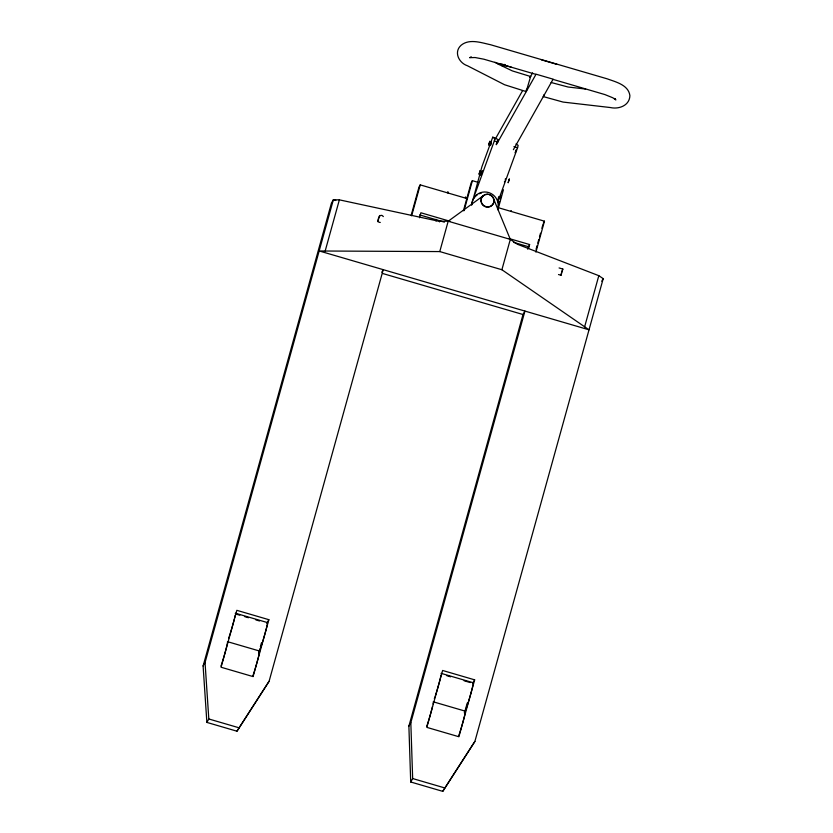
<?xml version="1.0" encoding="UTF-8"?>
<svg xmlns="http://www.w3.org/2000/svg" width="833" height="833" viewBox="0 0 833 833"><rect width="100%" height="100%" fill="white"/><g stroke="black" fill="none" stroke-linecap="round" stroke-linejoin="round"><path stroke-width="1.25" d="M526.175 91.255L526.571 89.173M516.325 149.388L516.023 150.606M494.323 140.933L494.885 138.559L492.751 137.174L481.901 166.777L473.206 198.91L494.323 140.933L497.988 142.006M497.79 202.086L517.585 147.733L518.147 145.358L516.012 143.974M481.245 174.201L481.568 173.025L481.005 175.451L481.349 174.545M481.932 172.691L482.369 170.786L481.891 172.077M505.235 179.397L505.392 178.824M561.525 272.828L560.994 275.254L558.506 274.526M381.774 272.245L383.232 269.663L269.101 681.269L236.968 731.207L206.876 722.409L203.106 665.984L331.419 203.2L333.356 199.764L339.364 199.847L438.439 221.172L448.185 221.224L510.317 239.383L517.345 244.236L598.812 275.681L603.207 278.639L474.893 741.422L442.75 791.35L410.711 781.989L408.888 726.137L523.009 314.52L524.946 311.084L410.825 722.69L408.888 726.137M203.106 665.984L205.043 662.547L333.356 199.764L335.824 200.482M325.172 251.025L439.772 251.576L501.893 269.736L589.014 329.806L319.164 250.941L325.172 251.025L339.364 199.847M258.699 652.822L259.729 649.105M260.406 646.637L261.437 642.92M268.861 619.69L253.086 676.594L221.057 667.233L236.832 610.329L268.861 619.69L266.924 623.136M411.127 215.476L419.009 187.029L420.228 184.874L466.813 198.493M411.648 215.799L420.228 184.874M419.499 217.767L420.884 212.769L450.007 221.276M439.772 251.576L448.185 221.224L482.859 196.067M463.44 210.697L471.166 182.812L472.373 180.667L478.215 182.375M464.054 210.697L472.373 180.667M497.801 200.139L498.8 196.515M498.55 205.157L499.55 201.544M500.216 199.129L501.227 195.516M497.884 209.77L503.434 189.747M501.893 269.736L510.317 239.383L493.75 199.254M527.695 249.192L529.601 244.538L508.973 238.509M528.559 248.296L529.601 244.538M536.056 249.317L537.087 245.61M537.774 243.132L538.805 239.425M539.492 236.947L540.513 233.24M541.887 228.284L542.918 224.577M535.9 252.118L544.47 221.193L497.884 207.573M464.481 712.965L467.23 703.073M474.654 679.843L458.879 736.736L426.84 727.376L442.615 670.471L474.654 679.843L472.707 683.279M584.62 326.848L598.812 275.681M481.974 172.598L481.287 174.826M490.835 143.692C489.283 149.576 492.615 138.861 490.981 143.193M515.679 150.96L515.252 152.928L515.877 151.106M435.628 220.63L436.034 219.246M436.18 220.953L436.586 219.568M439.449 221.901L439.855 220.516M561.754 272.027L562.827 269.038L559.089 267.945M504.704 181.157L504.413 181.979M496.229 144.296L497.988 139.465L492.751 137.174M544.157 94.577L543.241 96.576L563.077 102.074L610.37 107.54C618.794 109.487 629.561 105.624 629.894 95.701C628.582 84.935 615.702 81.915 607.153 78.823L490.543 44.732C481.255 42.712 469.302 38.401 461.076 45.284C453.433 52.146 459.014 62.996 467.448 65.765L504.579 84.747L526.196 91.588L530.621 76.511L512.337 70.909L501.82 65.838M380.275 222.432C375.527 223.213 379.556 211.54 383.347 216.58M530.132 77.365L530.621 76.511M495.364 138.944L522.489 90.807M530.059 77.375L532.589 72.898M496.333 144.713L536.067 74.189L553.122 79.177L513.378 149.701M206.876 722.409L208.812 718.973L205.043 662.547M236.968 731.207L269.101 681.269M543.262 223.338L544.47 221.193M601.749 281.221L603.207 278.639M410.711 781.989L412.658 778.543L410.825 722.69M442.75 791.35L474.893 741.422M379.609 215.487L377.786 221.703M560.994 275.254L562.827 269.038M470.801 57.321L471.395 57.019L469.604 57.664L475.102 57.529L483.879 59.205L535.754 74.335M585.589 89.048L568.085 87.017L551.123 82.498M541.367 59.82L557.204 64.453M553.091 79.395L604.925 94.587L612.838 97.794L615.879 99.918L614.692 98.45L615.056 99.012M513.909 146.66L517.585 147.733M419.676 214.914L444.385 222.14M513.565 242.361L528.393 246.693M382.534 273.463L523.009 314.52M267.383 622.563L235.354 613.203A15.192 0.864 -73.7 0 1 235.395 613.848M473.165 682.716L441.136 673.356A15.192 0.864 -73.7 0 1 441.178 673.991M236.124 614.129L239.821 615.212M244.746 616.649L248.442 617.732M255.835 619.887L259.532 620.97M446.842 675.719L450.538 676.802M464.085 680.759L470.249 682.56M227.461 641.66L259.5 651.021M433.243 701.803L465.283 711.163M208.812 718.973L238.904 727.761M412.658 778.543L444.687 787.914M494.937 62.277L498.384 64.058M472.061 204.47A13.172 12.776 29.4 0 1 486.878 192.142A13.172 12.776 29.4 0 1 497.749 208.531M471.645 205.21A13.172 12.776 29.4 0 1 477.247 194.828M479.225 193.766A13.172 12.776 29.4 0 1 481.37 193.058M465.418 196.932A30.155 1.718 -73.7 0 1 465.512 198.202M447.279 192.517A30.155 1.718 -73.7 0 1 448.039 193.1M510.973 210.843A30.092 1.708 -73.7 0 1 511.368 211.072M511.275 67.14A11.058 2.624 15.5 0 0 501.435 65.63L498.03 64.089A15.473 3.665 15.5 0 1 502.955 64.308M504.132 64.474A15.473 3.665 15.5 0 1 505.36 64.682M489.158 194.589A6.56 6.362 29.4 0 1 492.428 204.991A6.56 6.362 29.4 0 1 481.536 203.273A6.56 6.362 29.4 0 1 487.472 194.318M227.503 642.295A15.192 0.864 -73.7 0 1 222.036 662.901M221.682 664.005A15.192 0.864 -73.7 0 1 220.995 666.036M258.553 652.687A15.192 0.864 -73.7 0 1 258.407 657.164A15.192 0.864 -73.7 0 1 252.711 676.302M267.049 622.917A15.192 0.864 -73.7 0 1 263.842 637.714A15.192 0.864 -73.7 0 1 258.782 651.073M235.145 615.441A15.192 0.864 -73.7 0 1 234.614 617.878M234.385 618.846A15.192 0.864 -73.7 0 1 228.565 638.484M433.295 702.448A15.192 0.864 -73.7 0 1 433.045 704.041M432.514 706.467A15.192 0.864 -73.7 0 1 426.777 726.178M464.345 712.829A15.192 0.864 -73.7 0 1 464.189 717.317A15.192 0.864 -73.7 0 1 458.494 736.445M472.832 683.06A15.192 0.864 -73.7 0 1 469.625 697.856A15.192 0.864 -73.7 0 1 464.564 711.215M440.928 675.584A15.192 0.864 -73.7 0 1 435.357 695.701M435.003 696.752A15.192 0.864 -73.7 0 1 434.347 698.637M479.09 174.159L480.204 170.578L479.09 174.159M488.721 144.932L489.835 141.339L488.721 144.932M508.172 182.656L509.286 179.074L508.172 182.656M481.911 203.575A6.56 6.362 29.4 0 0 493.198 203.887A6.56 6.362 29.4 0 0 487.586 194.11A6.56 6.362 29.4 0 0 481.911 203.575"/></g></svg>
